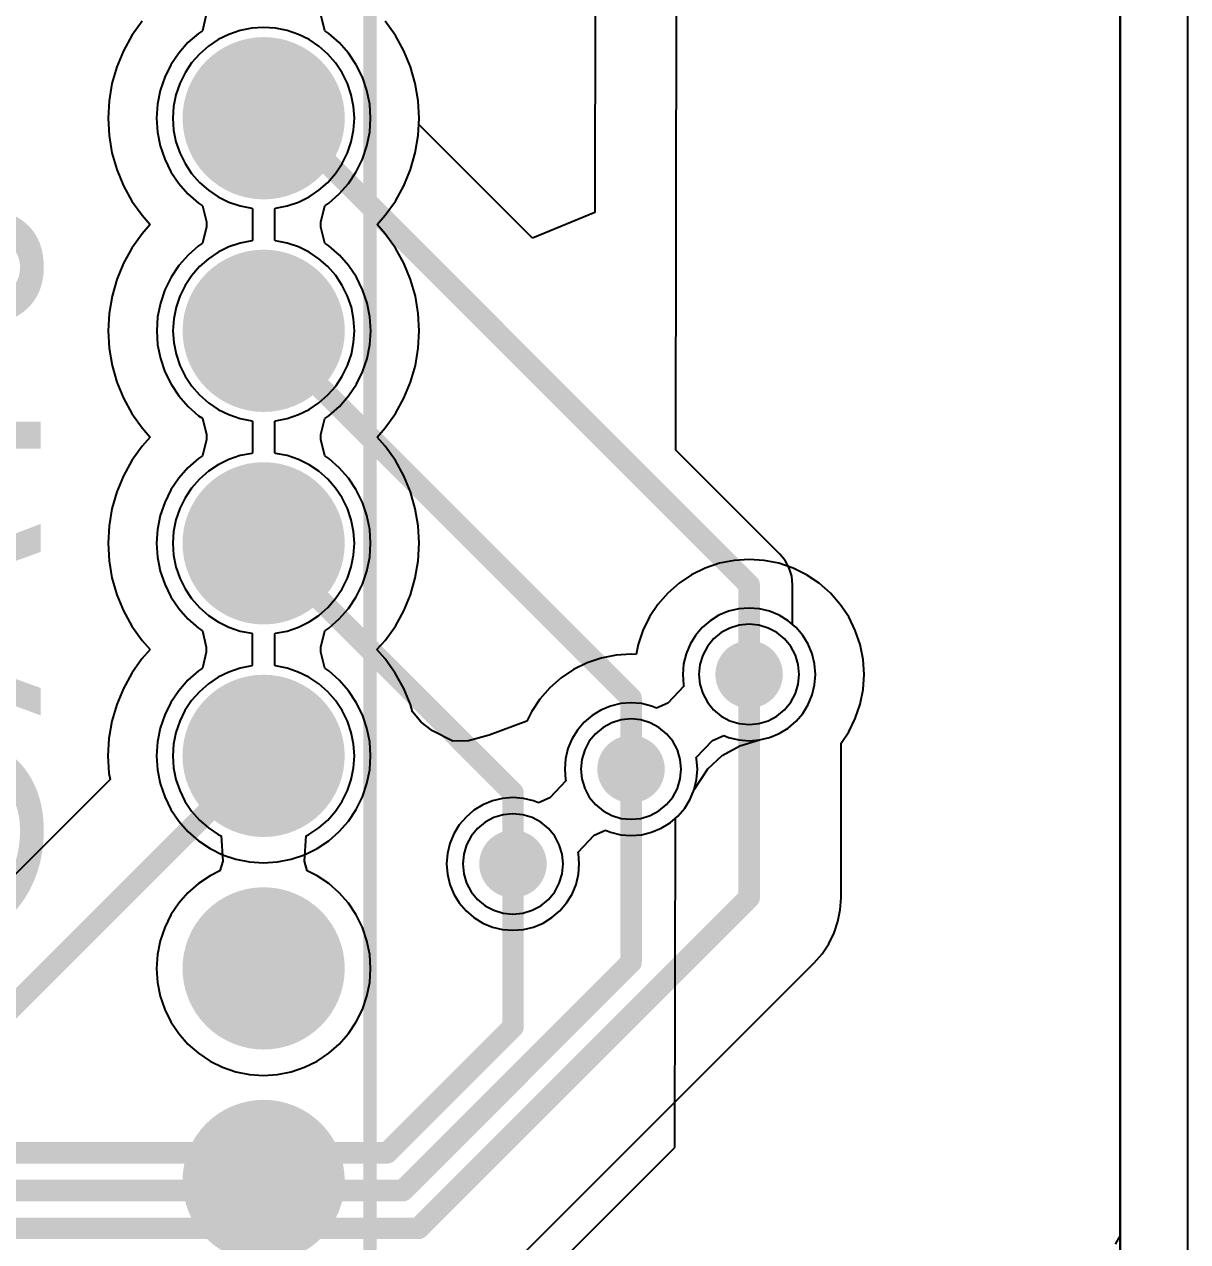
# Model space of a CAD drawing. Header units: millimetres. Extents: x 5.97 to 14.78, y 3.86 to 11.35.
# Drawn here: x 12.4339 to 12.865, y 5.9351 to 6.386 of the extents above; entities that cross this region are included whole.
import ezdxf

# ---------------------------------------------------------------- set-up
doc = ezdxf.new("R2010")
doc.units = ezdxf.units.MM
doc.header["$MEASUREMENT"] = 0
for name, color, linetype in [('BottomLayer', 5, 'Continuous'), ('BottomOverlay', 54, 'Continuous'), ('BottomSolder', 6, 'Continuous'), ('MidLayer1', 16, 'Continuous'), ('MidLayer2', 76, 'Continuous'), ('MultiLayer', 9, 'Continuous'), ('TopLayer', 1, 'Continuous'), ('TopSolder', 216, 'Continuous')]:
    doc.layers.add(name, color=color, linetype=linetype)

# ---------------------------------------------------------------- blocks, each defined once
blk = doc.blocks.new('M_____35363_0660_B_175')
at = {"layer": 'BottomLayer', "const_width": 0.02756}
for points in [[(-0.17126, 0.00002, 1), (-0.1437, 0.00002, 1)], [(-0.09252, 0.00002, 1), (-0.06496, 0.00002, 1)], [(-0.01378, 0, 1), (0.01378, 0, 1)], [(0.06496, -0.00002, 1), (0.09252, -0.00002, 1)], [(0.1437, 0, 1), (0.17126, 0, 1)], [(0.22244, 0, 1), (0.25, 0, 1)]]:
    blk.add_lwpolyline(points, format="xyb", close=True, dxfattribs=at)
at = {"layer": 'BottomOverlay', "const_width": 0.005}
for points in [[(-0.24409, 0.07678), (-0.23622, 0.07678)], [(-0.24409, 0.07678), (-0.24409, 0.00002)], [(-0.23622, 0.07678), (-0.20079, 0.07678)], [(-0.20079, 0.07678), (-0.20079, 0.03939)], [(0.27953, 0.07678), (0.32087, 0.07678)], [(0.27953, 0.07678), (0.27953, 0.03939)], [(0.32087, 0.07678), (0.32087, -0.3366)], [(-0.20079, 0.03939), (0.27953, 0.03939)], [(-0.24409, 0.00002), (-0.24409, -0.2677)], [(-0.24409, -0.2677), (-0.24409, -0.3366)], [(-0.15748, -0.29919), (-0.15748, -0.32873)], [(-0.15748, -0.29919), (0.23622, -0.29919)], [(0.23622, -0.29919), (0.23622, -0.32281)], [(0.23622, -0.32281), (0.23622, -0.32873)], [(-0.15748, -0.32873), (-0.16535, -0.3366)], [(0.23622, -0.32873), (0.24409, -0.3366)], [(-0.24409, -0.3366), (-0.16535, -0.3366)], [(0.24409, -0.3366), (0.32087, -0.3366)]]:
    blk.add_lwpolyline(points, dxfattribs=at)
at = {"layer": 'BottomOverlay', "const_width": 0.0025}
for points in [[(-0.24534, 0.07678, 1), (-0.24284, 0.07678, 1)], [(-0.24534, 0.07678, 1), (-0.24284, 0.07678, 1)], [(-0.23747, 0.07678, 1), (-0.23497, 0.07678, 1)], [(-0.23747, 0.07678, 1), (-0.23497, 0.07678, 1)], [(-0.20204, 0.07678, 1), (-0.19954, 0.07678, 1)], [(-0.20204, 0.07678, 1), (-0.19954, 0.07678, 1)], [(0.27828, 0.07678, 1), (0.28078, 0.07678, 1)], [(0.27828, 0.07678, 1), (0.28078, 0.07678, 1)], [(0.31962, 0.07678, 1), (0.32212, 0.07678, 1)], [(0.31962, 0.07678, 1), (0.32212, 0.07678, 1)], [(-0.20204, 0.03939, 1), (-0.19954, 0.03939, 1)], [(-0.20204, 0.03939, 1), (-0.19954, 0.03939, 1)], [(0.27828, 0.03939, 1), (0.28078, 0.03939, 1)], [(0.27828, 0.03939, 1), (0.28078, 0.03939, 1)], [(-0.24534, 0.00002, 1), (-0.24284, 0.00002, 1)], [(-0.24534, 0.00002, 1), (-0.24284, 0.00002, 1)], [(-0.24534, -0.2677, 1), (-0.24284, -0.2677, 1)], [(-0.24534, -0.2677, 1), (-0.24284, -0.2677, 1)], [(-0.15873, -0.29919, 1), (-0.15623, -0.29919, 1)], [(-0.15873, -0.29919, 1), (-0.15623, -0.29919, 1)], [(0.23497, -0.29919, 1), (0.23747, -0.29919, 1)], [(0.23497, -0.29919, 1), (0.23747, -0.29919, 1)], [(0.23497, -0.32281, 1), (0.23747, -0.32281, 1)], [(0.23497, -0.32281, 1), (0.23747, -0.32281, 1)], [(-0.15873, -0.32873, 1), (-0.15623, -0.32873, 1)], [(-0.15873, -0.32873, 1), (-0.15623, -0.32873, 1)], [(0.23497, -0.32873, 1), (0.23747, -0.32873, 1)], [(0.23497, -0.32873, 1), (0.23747, -0.32873, 1)], [(-0.24534, -0.3366, 1), (-0.24284, -0.3366, 1)], [(-0.24534, -0.3366, 1), (-0.24284, -0.3366, 1)], [(-0.1666, -0.3366, 1), (-0.1641, -0.3366, 1)], [(-0.1666, -0.3366, 1), (-0.1641, -0.3366, 1)], [(0.24284, -0.3366, 1), (0.24534, -0.3366, 1)], [(0.24284, -0.3366, 1), (0.24534, -0.3366, 1)], [(0.31962, -0.3366, 1), (0.32212, -0.3366, 1)], [(0.31962, -0.3366, 1), (0.32212, -0.3366, 1)]]:
    blk.add_lwpolyline(points, format="xyb", close=True, dxfattribs=at)
at = {"layer": 'BottomSolder', "const_width": 0.03006}
for points in [[(-0.17251, 0.00002, 1), (-0.14245, 0.00002, 1)], [(-0.09377, 0.00002, 1), (-0.06371, 0.00002, 1)], [(-0.01503, 0, 1), (0.01503, 0, 1)], [(0.06371, -0.00002, 1), (0.09377, -0.00002, 1)], [(0.14245, 0, 1), (0.17251, 0, 1)], [(0.22119, 0, 1), (0.25125, 0, 1)]]:
    blk.add_lwpolyline(points, format="xyb", close=True, dxfattribs=at)
at = {"layer": 'MidLayer1', "const_width": 0.02756}
for points in [[(-0.17126, 0.00002, 1), (-0.1437, 0.00002, 1)], [(-0.09252, 0.00002, 1), (-0.06496, 0.00002, 1)], [(-0.01378, 0, 1), (0.01378, 0, 1)], [(0.06496, -0.00002, 1), (0.09252, -0.00002, 1)], [(0.1437, 0, 1), (0.17126, 0, 1)], [(0.22244, 0, 1), (0.25, 0, 1)]]:
    blk.add_lwpolyline(points, format="xyb", close=True, dxfattribs=at)
at = {"layer": 'MidLayer2', "const_width": 0.02756}
for points in [[(-0.17126, 0.00002, 1), (-0.1437, 0.00002, 1)], [(-0.09252, 0.00002, 1), (-0.06496, 0.00002, 1)], [(-0.01378, 0, 1), (0.01378, 0, 1)], [(0.06496, -0.00002, 1), (0.09252, -0.00002, 1)], [(0.1437, 0, 1), (0.17126, 0, 1)], [(0.22244, 0, 1), (0.25, 0, 1)]]:
    blk.add_lwpolyline(points, format="xyb", close=True, dxfattribs=at)
at = {"layer": 'MultiLayer', "const_width": 0.02756}
for points in [[(-0.17126, 0.00002, 1), (-0.1437, 0.00002, 1)], [(-0.09252, 0.00002, 1), (-0.06496, 0.00002, 1)], [(-0.01378, 0, 1), (0.01378, 0, 1)], [(0.06496, -0.00002, 1), (0.09252, -0.00002, 1)], [(0.1437, 0, 1), (0.17126, 0, 1)], [(0.22244, 0, 1), (0.25, 0, 1)]]:
    blk.add_lwpolyline(points, format="xyb", close=True, dxfattribs=at)
at = {"layer": 'TopLayer', "const_width": 0.02756}
for points in [[(-0.17126, 0.00002, 1), (-0.1437, 0.00002, 1)], [(-0.09252, 0.00002, 1), (-0.06496, 0.00002, 1)], [(-0.01378, 0, 1), (0.01378, 0, 1)], [(0.06496, -0.00002, 1), (0.09252, -0.00002, 1)], [(0.1437, 0, 1), (0.17126, 0, 1)], [(0.22244, 0, 1), (0.25, 0, 1)]]:
    blk.add_lwpolyline(points, format="xyb", close=True, dxfattribs=at)
at = {"layer": 'TopSolder', "const_width": 0.03006}
for points in [[(-0.17251, 0.00002, 1), (-0.14245, 0.00002, 1)], [(-0.09377, 0.00002, 1), (-0.06371, 0.00002, 1)], [(-0.01503, 0, 1), (0.01503, 0, 1)], [(0.06371, -0.00002, 1), (0.09377, -0.00002, 1)], [(0.14245, 0, 1), (0.17251, 0, 1)], [(0.22119, 0, 1), (0.25125, 0, 1)]]:
    blk.add_lwpolyline(points, format="xyb", close=True, dxfattribs=at)

msp = doc.modelspace()

# ---------------------------------------------------------------- linework, layer by layer
at = {"layer": 'BottomLayer'}
for p, q in [((12.84, 8.08048), (12.84, 5.86637)), ((12.67535, 6.22832), (12.67649, 7.09528)), ((12.64628, 7.00219), (12.64537, 6.3164)), ((12.57142, 6.38193), (12.56768, 6.3872)), ((12.57455, 6.37627), (12.57142, 6.38193)), ((12.57702, 6.3703), (12.57455, 6.37627)), ((12.57881, 6.36409), (12.57702, 6.3703)), ((12.5799, 6.35771), (12.57881, 6.36409)), ((12.58026, 6.35126), (12.5799, 6.35771)), ((12.58013, 6.34899), (12.58026, 6.35126)), ((12.62227, 6.30685), (12.58013, 6.34899)), ((12.64537, 6.3164), (12.62227, 6.30685)), ((12.71387, 6.1898), (12.67535, 6.22832)), ((12.71587, 6.18736), (12.71387, 6.1898)), ((12.71735, 6.18458), (12.71587, 6.18736)), ((12.71827, 6.18157), (12.71735, 6.18458)), ((12.71858, 6.17843), (12.71827, 6.18157)), ((12.71858, 6.16372), (12.71858, 6.17843)), ((12.71988, 6.16261), (12.71858, 6.16372)), ((12.72238, 6.15968), (12.71988, 6.16261)), ((12.7244, 6.15639), (12.72238, 6.15968)), ((12.72587, 6.15283), (12.7244, 6.15639)), ((12.72677, 6.14908), (12.72587, 6.15283)), ((12.72708, 6.14523), (12.72677, 6.14908)), ((12.72677, 6.14139), (12.72708, 6.14523)), ((12.72587, 6.13764), (12.72677, 6.14139)), ((12.72238, 6.13079), (12.7244, 6.13408)), ((12.7244, 6.13408), (12.72587, 6.13764)), ((12.71988, 6.12786), (12.72238, 6.13079)), ((12.71366, 6.12334), (12.71695, 6.12535)), ((12.71695, 6.12535), (12.71988, 6.12786)), ((12.69909, 6.11878), (12.70634, 6.12096)), ((12.70634, 6.12096), (12.71009, 6.12186)), ((12.71009, 6.12186), (12.71366, 6.12334)), ((12.69246, 6.11514), (12.69909, 6.11878)), ((12.68719, 6.11019), (12.69246, 6.11514)), ((12.68221, 6.10265), (12.68719, 6.11019)), ((12.68169, 6.10148), (12.68221, 6.10265)), ((12.67863, 6.09567), (12.68065, 6.09896)), ((12.68065, 6.09896), (12.68169, 6.10148)), ((12.67517, 6.09192), (12.67613, 6.09274)), ((12.67613, 6.09274), (12.67863, 6.09567)), ((12.67501, 5.97001), (12.67517, 6.09192)), ((12.635, 5.93), (12.67501, 5.97001))]:
    msp.add_line(p, q, dxfattribs=at)
at = {"layer": 'BottomLayer', "const_width": 0.008}
for points in [[(12.52261, 6.35126), (12.52967, 6.35126)], [(12.52967, 6.35126), (12.66, 6.22093)], [(12.52263, 6.27252), (12.65875, 6.1364)], [(12.66, 6.22093), (12.7025, 6.17843)], [(12.52261, 6.19378), (12.615, 6.10139)], [(12.7025, 6.14523), (12.7025, 6.17843)], [(12.65875, 6.11012), (12.65875, 6.1364)], [(12.615, 6.075), (12.615, 6.10139)]]:
    msp.add_lwpolyline(points, dxfattribs=at)
at = {"layer": 'BottomLayer'}
for points, const_width in [([(12.52061, 6.35126, 1), (12.52461, 6.35126, 1)], 0.004), ([(12.52767, 6.35126, 1), (12.53167, 6.35126, 1)], 0.004), ([(12.52767, 6.35126, 1), (12.53167, 6.35126, 1)], 0.004), ([(12.52063, 6.27252, 1), (12.52463, 6.27252, 1)], 0.004), ([(12.658, 6.22093, 1), (12.662, 6.22093, 1)], 0.004), ([(12.658, 6.22093, 1), (12.662, 6.22093, 1)], 0.004), ([(12.52061, 6.19378, 1), (12.52461, 6.19378, 1)], 0.004), ([(12.7005, 6.17843, 1), (12.7045, 6.17843, 1)], 0.004), ([(12.7005, 6.17843, 1), (12.7045, 6.17843, 1)], 0.004), ([(12.69625, 6.14523, 1), (12.70875, 6.14523, 1)], 0.0125), ([(12.7005, 6.14523, 1), (12.7045, 6.14523, 1)], 0.004), ([(12.65675, 6.1364, 1), (12.66075, 6.1364, 1)], 0.004), ([(12.65675, 6.1364, 1), (12.66075, 6.1364, 1)], 0.004), ([(12.6525, 6.11012, 1), (12.665, 6.11012, 1)], 0.0125), ([(12.65675, 6.11012, 1), (12.66075, 6.11012, 1)], 0.004), ([(12.613, 6.10139, 1), (12.617, 6.10139, 1)], 0.004), ([(12.613, 6.10139, 1), (12.617, 6.10139, 1)], 0.004), ([(12.60875, 6.075, 1), (12.62125, 6.075, 1)], 0.0125), ([(12.613, 6.075, 1), (12.617, 6.075, 1)], 0.004)]:
    msp.add_lwpolyline(points, format="xyb", close=True, dxfattribs=dict(at, const_width=const_width))
at = {"layer": 'MidLayer1'}
for p, q in [((12.84, 8.11315), (12.84, 6.17414)), ((12.50974, 6.38233), (12.50579, 6.38039)), ((12.51391, 6.38375), (12.50974, 6.38233)), ((12.51822, 6.3846), (12.51391, 6.38375)), ((12.52261, 6.38489), (12.51822, 6.3846)), ((12.527, 6.3846), (12.52261, 6.38489)), ((12.53131, 6.38375), (12.527, 6.3846)), ((12.53548, 6.38233), (12.53131, 6.38375)), ((12.53943, 6.38039), (12.53548, 6.38233)), ((12.50214, 6.37794), (12.49883, 6.37504)), ((12.50579, 6.38039), (12.50214, 6.37794)), ((12.54308, 6.37794), (12.53943, 6.38039)), ((12.54639, 6.37504), (12.54308, 6.37794)), ((12.49883, 6.37504), (12.49593, 6.37173)), ((12.54929, 6.37173), (12.54639, 6.37504)), ((12.49348, 6.36808), (12.49154, 6.36413)), ((12.49593, 6.37173), (12.49348, 6.36808)), ((12.55174, 6.36808), (12.54929, 6.37173)), ((12.55368, 6.36413), (12.55174, 6.36808)), ((12.49154, 6.36413), (12.49013, 6.35996)), ((12.5551, 6.35996), (12.55368, 6.36413)), ((12.49013, 6.35996), (12.48927, 6.35565)), ((12.55595, 6.35565), (12.5551, 6.35996)), ((12.48927, 6.35565), (12.48898, 6.35126)), ((12.55624, 6.35126), (12.55595, 6.35565)), ((12.48898, 6.35126), (12.48927, 6.34687)), ((12.55595, 6.34687), (12.55624, 6.35126)), ((12.48927, 6.34687), (12.49013, 6.34256)), ((12.5551, 6.34256), (12.55595, 6.34687)), ((12.49013, 6.34256), (12.49154, 6.33839)), ((12.55368, 6.33839), (12.5551, 6.34256)), ((12.49154, 6.33839), (12.49348, 6.33444)), ((12.55174, 6.33444), (12.55368, 6.33839)), ((12.49348, 6.33444), (12.49593, 6.33079)), ((12.54929, 6.33079), (12.55174, 6.33444)), ((12.49593, 6.33079), (12.49883, 6.32748)), ((12.49883, 6.32748), (12.50214, 6.32458)), ((12.54308, 6.32458), (12.54639, 6.32748)), ((12.54639, 6.32748), (12.54929, 6.33079)), ((12.50214, 6.32458), (12.50579, 6.32213)), ((12.53943, 6.32213), (12.54308, 6.32458)), ((12.50579, 6.32213), (12.50974, 6.32019)), ((12.50974, 6.32019), (12.51391, 6.31877)), ((12.51391, 6.31877), (12.51822, 6.31792)), ((12.527, 6.31792), (12.53131, 6.31877)), ((12.53131, 6.31877), (12.53548, 6.32019)), ((12.53548, 6.32019), (12.53943, 6.32213)), ((12.51822, 6.31792), (12.51844, 6.31773)), ((12.51844, 6.31773), (12.51844, 6.30603)), ((12.5268, 6.31775), (12.527, 6.31792)), ((12.5268, 6.30605), (12.5268, 6.31775)), ((12.51393, 6.305), (12.50976, 6.30359)), ((12.51824, 6.30586), (12.51393, 6.305)), ((12.51844, 6.30603), (12.51824, 6.30586)), ((12.52702, 6.30586), (12.5268, 6.30605)), ((12.53133, 6.305), (12.52702, 6.30586)), ((12.5355, 6.30359), (12.53133, 6.305)), ((12.50581, 6.30164), (12.50216, 6.2992)), ((12.50976, 6.30359), (12.50581, 6.30164)), ((12.53944, 6.30164), (12.5355, 6.30359)), ((12.5431, 6.2992), (12.53944, 6.30164)), ((12.49885, 6.2963), (12.49595, 6.29299)), ((12.50216, 6.2992), (12.49885, 6.2963)), ((12.54641, 6.2963), (12.5431, 6.2992)), ((12.54931, 6.29299), (12.54641, 6.2963)), ((12.49595, 6.29299), (12.4935, 6.28934)), ((12.55175, 6.28934), (12.54931, 6.29299)), ((12.4935, 6.28934), (12.49156, 6.28539)), ((12.5537, 6.28539), (12.55175, 6.28934)), ((12.49156, 6.28539), (12.49014, 6.28122)), ((12.55511, 6.28122), (12.5537, 6.28539)), ((12.49014, 6.28122), (12.48929, 6.27691)), ((12.55597, 6.27691), (12.55511, 6.28122)), ((12.48929, 6.27691), (12.489, 6.27252)), ((12.55626, 6.27252), (12.55597, 6.27691)), ((12.489, 6.27252), (12.48929, 6.26813)), ((12.55597, 6.26813), (12.55626, 6.27252)), ((12.48929, 6.26813), (12.49014, 6.26382)), ((12.55511, 6.26382), (12.55597, 6.26813)), ((12.49014, 6.26382), (12.49156, 6.25965)), ((12.49156, 6.25965), (12.4935, 6.2557)), ((12.55175, 6.2557), (12.5537, 6.25965)), ((12.5537, 6.25965), (12.55511, 6.26382)), ((12.4935, 6.2557), (12.49595, 6.25205)), ((12.54931, 6.25205), (12.55175, 6.2557)), ((12.49595, 6.25205), (12.49885, 6.24874)), ((12.54641, 6.24874), (12.54931, 6.25205)), ((12.49885, 6.24874), (12.50216, 6.24584)), ((12.5431, 6.24584), (12.54641, 6.24874)), ((12.50216, 6.24584), (12.50581, 6.24339)), ((12.50581, 6.24339), (12.50976, 6.24145)), ((12.5355, 6.24145), (12.53944, 6.24339)), ((12.53944, 6.24339), (12.5431, 6.24584)), ((12.50976, 6.24145), (12.51393, 6.24003)), ((12.51393, 6.24003), (12.51824, 6.23918)), ((12.51824, 6.23918), (12.51844, 6.23901)), ((12.51844, 6.23901), (12.51844, 6.22731)), ((12.5268, 6.23899), (12.52702, 6.23918)), ((12.5268, 6.22729), (12.5268, 6.23899)), ((12.52702, 6.23918), (12.53133, 6.24003)), ((12.53133, 6.24003), (12.5355, 6.24145)), ((12.50974, 6.22485), (12.50579, 6.2229)), ((12.51391, 6.22626), (12.50974, 6.22485)), ((12.51822, 6.22712), (12.51391, 6.22626)), ((12.51844, 6.22731), (12.51822, 6.22712)), ((12.527, 6.22712), (12.5268, 6.22729)), ((12.53131, 6.22626), (12.527, 6.22712)), ((12.53548, 6.22485), (12.53131, 6.22626)), ((12.53943, 6.2229), (12.53548, 6.22485)), ((12.50214, 6.22046), (12.49883, 6.21756)), ((12.50579, 6.2229), (12.50214, 6.22046)), ((12.54308, 6.22046), (12.53943, 6.2229)), ((12.54639, 6.21756), (12.54308, 6.22046)), ((12.49883, 6.21756), (12.49593, 6.21425)), ((12.54929, 6.21425), (12.54639, 6.21756)), ((12.49348, 6.2106), (12.49154, 6.20665)), ((12.49593, 6.21425), (12.49348, 6.2106)), ((12.55174, 6.2106), (12.54929, 6.21425)), ((12.55368, 6.20665), (12.55174, 6.2106)), ((12.49154, 6.20665), (12.49013, 6.20248)), ((12.5551, 6.20248), (12.55368, 6.20665)), ((12.49013, 6.20248), (12.48927, 6.19817)), ((12.55595, 6.19817), (12.5551, 6.20248)), ((12.48927, 6.19817), (12.48898, 6.19378)), ((12.55624, 6.19378), (12.55595, 6.19817)), ((12.48898, 6.19378), (12.48927, 6.18939)), ((12.55595, 6.18939), (12.55624, 6.19378)), ((12.48927, 6.18939), (12.49013, 6.18508)), ((12.5551, 6.18508), (12.55595, 6.18939)), ((12.49013, 6.18508), (12.49154, 6.18091)), ((12.55368, 6.18091), (12.5551, 6.18508)), ((12.49154, 6.18091), (12.49348, 6.17696)), ((12.55174, 6.17696), (12.55368, 6.18091)), ((12.49348, 6.17696), (12.49593, 6.17331)), ((12.54929, 6.17331), (12.55174, 6.17696)), ((12.84, 6.17414), (12.84, 5.665)), ((12.49593, 6.17331), (12.49883, 6.17)), ((12.49883, 6.17), (12.50214, 6.1671)), ((12.54308, 6.1671), (12.54639, 6.17)), ((12.54639, 6.17), (12.54929, 6.17331)), ((12.50214, 6.1671), (12.50579, 6.16465)), ((12.53943, 6.16465), (12.54308, 6.1671)), ((12.50579, 6.16465), (12.50974, 6.16271)), ((12.50974, 6.16271), (12.51391, 6.16129)), ((12.51391, 6.16129), (12.51822, 6.16044)), ((12.51822, 6.16044), (12.51842, 6.16027)), ((12.52678, 6.16025), (12.527, 6.16044)), ((12.527, 6.16044), (12.53131, 6.16129)), ((12.53131, 6.16129), (12.53548, 6.16271)), ((12.53548, 6.16271), (12.53943, 6.16465)), ((12.69217, 6.16069), (12.68936, 6.15838)), ((12.69539, 6.16241), (12.69217, 6.16069)), ((12.69887, 6.16347), (12.69539, 6.16241)), ((12.7025, 6.16382), (12.69887, 6.16347)), ((12.70613, 6.16347), (12.7025, 6.16382)), ((12.70961, 6.16241), (12.70613, 6.16347)), ((12.71283, 6.16069), (12.70961, 6.16241)), ((12.71564, 6.15838), (12.71283, 6.16069)), ((12.51842, 6.16027), (12.51842, 6.14857)), ((12.52678, 6.14855), (12.52678, 6.16025)), ((12.68936, 6.15838), (12.68704, 6.15556)), ((12.71796, 6.15556), (12.71564, 6.15838)), ((12.68533, 6.15235), (12.68427, 6.14886)), ((12.68704, 6.15556), (12.68533, 6.15235)), ((12.71967, 6.15235), (12.71796, 6.15556)), ((12.72073, 6.14886), (12.71967, 6.15235)), ((12.51389, 6.14752), (12.50972, 6.14611)), ((12.5182, 6.14838), (12.51389, 6.14752)), ((12.51842, 6.14857), (12.5182, 6.14838)), ((12.52698, 6.14838), (12.52678, 6.14855)), ((12.5313, 6.14752), (12.52698, 6.14838)), ((12.53546, 6.14611), (12.5313, 6.14752)), ((12.68427, 6.14886), (12.68391, 6.14523)), ((12.72109, 6.14523), (12.72073, 6.14886)), ((12.50578, 6.14416), (12.50212, 6.14172)), ((12.50972, 6.14611), (12.50578, 6.14416)), ((12.53941, 6.14416), (12.53546, 6.14611)), ((12.54306, 6.14172), (12.53941, 6.14416)), ((12.68391, 6.14523), (12.68427, 6.14161)), ((12.72073, 6.14161), (12.72109, 6.14523)), ((12.49881, 6.13882), (12.49591, 6.13551)), ((12.50212, 6.14172), (12.49881, 6.13882)), ((12.54637, 6.13882), (12.54306, 6.14172)), ((12.54927, 6.13551), (12.54637, 6.13882)), ((12.68427, 6.14161), (12.68533, 6.13812)), ((12.68533, 6.13812), (12.68704, 6.13491)), ((12.71796, 6.13491), (12.71967, 6.13812)), ((12.71967, 6.13812), (12.72073, 6.14161)), ((12.49591, 6.13551), (12.49347, 6.13185)), ((12.55172, 6.13185), (12.54927, 6.13551)), ((12.68704, 6.13491), (12.68936, 6.13209)), ((12.71564, 6.13209), (12.71796, 6.13491)), ((12.49347, 6.13185), (12.49152, 6.12791)), ((12.55366, 6.12791), (12.55172, 6.13185)), ((12.68936, 6.13209), (12.69217, 6.12978)), ((12.69217, 6.12978), (12.69539, 6.12806)), ((12.70961, 6.12806), (12.71283, 6.12978)), ((12.71283, 6.12978), (12.71564, 6.13209)), ((12.49152, 6.12791), (12.49011, 6.12374)), ((12.55508, 6.12374), (12.55366, 6.12791)), ((12.64842, 6.12557), (12.64561, 6.12326)), ((12.65164, 6.12729), (12.64842, 6.12557)), ((12.65512, 6.12835), (12.65164, 6.12729)), ((12.65875, 6.12871), (12.65512, 6.12835)), ((12.66238, 6.12835), (12.65875, 6.12871)), ((12.66586, 6.12729), (12.66238, 6.12835)), ((12.66908, 6.12557), (12.66586, 6.12729)), ((12.67189, 6.12326), (12.66908, 6.12557)), ((12.69539, 6.12806), (12.69887, 6.127)), ((12.69887, 6.127), (12.7025, 6.12664)), ((12.7025, 6.12664), (12.70613, 6.127)), ((12.70613, 6.127), (12.70961, 6.12806)), ((12.49011, 6.12374), (12.48925, 6.11943)), ((12.55593, 6.11943), (12.55508, 6.12374)), ((12.64329, 6.12044), (12.64158, 6.11723)), ((12.64561, 6.12326), (12.64329, 6.12044)), ((12.67421, 6.12044), (12.67189, 6.12326)), ((12.67592, 6.11723), (12.67421, 6.12044)), ((12.48925, 6.11943), (12.48896, 6.11504)), ((12.55622, 6.11504), (12.55593, 6.11943)), ((12.64158, 6.11723), (12.64052, 6.11374)), ((12.67698, 6.11374), (12.67592, 6.11723)), ((12.48896, 6.11504), (12.48925, 6.11065)), ((12.55593, 6.11065), (12.55622, 6.11504)), ((12.64052, 6.11374), (12.64016, 6.11012)), ((12.67734, 6.11012), (12.67698, 6.11374)), ((12.48925, 6.11065), (12.49011, 6.10634)), ((12.49011, 6.10634), (12.49152, 6.10217)), ((12.55366, 6.10217), (12.55508, 6.10634)), ((12.55508, 6.10634), (12.55593, 6.11065)), ((12.64016, 6.11012), (12.64052, 6.10649)), ((12.64052, 6.10649), (12.64158, 6.103)), ((12.67592, 6.103), (12.67698, 6.10649)), ((12.67698, 6.10649), (12.67734, 6.11012)), ((12.49152, 6.10217), (12.49347, 6.09822)), ((12.55172, 6.09822), (12.55366, 6.10217)), ((12.64158, 6.103), (12.64329, 6.09979)), ((12.67421, 6.09979), (12.67592, 6.103)), ((12.49347, 6.09822), (12.49591, 6.09457)), ((12.54927, 6.09457), (12.55172, 6.09822)), ((12.64329, 6.09979), (12.64561, 6.09697)), ((12.67189, 6.09697), (12.67421, 6.09979)), ((12.49591, 6.09457), (12.49881, 6.09126)), ((12.54637, 6.09126), (12.54927, 6.09457)), ((12.61137, 6.09323), (12.60789, 6.09217)), ((12.615, 6.09359), (12.61137, 6.09323)), ((12.61863, 6.09323), (12.615, 6.09359)), ((12.62211, 6.09217), (12.61863, 6.09323)), ((12.64561, 6.09697), (12.64842, 6.09466)), ((12.64842, 6.09466), (12.65164, 6.09294)), ((12.65164, 6.09294), (12.65512, 6.09188)), ((12.66238, 6.09188), (12.66586, 6.09294)), ((12.66586, 6.09294), (12.66908, 6.09466)), ((12.66908, 6.09466), (12.67189, 6.09697)), ((12.49881, 6.09126), (12.50212, 6.08836)), ((12.50212, 6.08836), (12.50578, 6.08591)), ((12.53941, 6.08591), (12.54306, 6.08836)), ((12.54306, 6.08836), (12.54637, 6.09126)), ((12.60467, 6.09046), (12.60186, 6.08814)), ((12.60789, 6.09217), (12.60467, 6.09046)), ((12.62533, 6.09046), (12.62211, 6.09217)), ((12.62814, 6.08814), (12.62533, 6.09046)), ((12.65512, 6.09188), (12.65875, 6.09153)), ((12.65875, 6.09153), (12.66238, 6.09188)), ((12.50578, 6.08591), (12.50683, 6.0854)), ((12.50683, 6.0854), (12.50743, 6.07601)), ((12.53775, 6.07601), (12.53836, 6.0854)), ((12.53836, 6.0854), (12.53941, 6.08591)), ((12.59954, 6.08533), (12.59783, 6.08211)), ((12.60186, 6.08814), (12.59954, 6.08533)), ((12.63046, 6.08533), (12.62814, 6.08814)), ((12.63217, 6.08211), (12.63046, 6.08533)), ((12.59783, 6.08211), (12.59677, 6.07863)), ((12.63323, 6.07863), (12.63217, 6.08211)), ((12.50743, 6.07601), (12.5064, 6.07242)), ((12.53878, 6.07242), (12.53775, 6.07601)), ((12.59677, 6.07863), (12.59641, 6.075)), ((12.59641, 6.075), (12.59677, 6.07137)), ((12.63359, 6.075), (12.63323, 6.07863)), ((12.63323, 6.07137), (12.63359, 6.075)), ((12.50277, 6.07063), (12.49846, 6.06775)), ((12.5064, 6.07242), (12.50277, 6.07063)), ((12.54241, 6.07063), (12.53878, 6.07242)), ((12.54672, 6.06775), (12.54241, 6.07063)), ((12.59677, 6.07137), (12.59783, 6.06789)), ((12.63217, 6.06789), (12.63323, 6.07137)), ((12.49846, 6.06775), (12.49456, 6.06433)), ((12.55062, 6.06433), (12.54672, 6.06775)), ((12.59783, 6.06789), (12.59954, 6.06467)), ((12.63046, 6.06467), (12.63217, 6.06789)), ((12.49456, 6.06433), (12.49114, 6.06043)), ((12.55404, 6.06043), (12.55062, 6.06433)), ((12.59954, 6.06467), (12.60186, 6.06186)), ((12.60186, 6.06186), (12.60467, 6.05954)), ((12.62533, 6.05954), (12.62814, 6.06186)), ((12.62814, 6.06186), (12.63046, 6.06467)), ((12.49114, 6.06043), (12.48826, 6.05612)), ((12.55692, 6.05612), (12.55404, 6.06043)), ((12.60467, 6.05954), (12.60789, 6.05783)), ((12.60789, 6.05783), (12.61137, 6.05677)), ((12.61137, 6.05677), (12.615, 6.05641)), ((12.615, 6.05641), (12.61863, 6.05677)), ((12.61863, 6.05677), (12.62211, 6.05783)), ((12.62211, 6.05783), (12.62533, 6.05954)), ((12.48826, 6.05612), (12.48596, 6.05147)), ((12.55922, 6.05147), (12.55692, 6.05612)), ((12.48596, 6.05147), (12.4843, 6.04656)), ((12.56088, 6.04656), (12.55922, 6.05147)), ((12.4843, 6.04656), (12.48329, 6.04147)), ((12.5619, 6.04147), (12.56088, 6.04656)), ((12.48329, 6.04147), (12.48295, 6.0363)), ((12.56223, 6.0363), (12.5619, 6.04147)), ((12.48295, 6.0363), (12.48329, 6.03112)), ((12.5619, 6.03112), (12.56223, 6.0363)), ((12.48329, 6.03112), (12.4843, 6.02604)), ((12.56088, 6.02604), (12.5619, 6.03112)), ((12.4843, 6.02604), (12.48596, 6.02113)), ((12.55922, 6.02113), (12.56088, 6.02604)), ((12.48596, 6.02113), (12.48826, 6.01648)), ((12.55692, 6.01648), (12.55922, 6.02113)), ((12.48826, 6.01648), (12.49114, 6.01217)), ((12.55404, 6.01217), (12.55692, 6.01648)), ((12.49114, 6.01217), (12.49456, 6.00827)), ((12.55062, 6.00827), (12.55404, 6.01217)), ((12.49456, 6.00827), (12.49846, 6.00485)), ((12.54672, 6.00485), (12.55062, 6.00827)), ((12.49846, 6.00485), (12.50277, 6.00197)), ((12.54241, 6.00197), (12.54672, 6.00485)), ((12.50277, 6.00197), (12.50742, 5.99967)), ((12.50742, 5.99967), (12.51233, 5.99801)), ((12.51233, 5.99801), (12.51742, 5.99699)), ((12.52777, 5.99699), (12.53285, 5.99801)), ((12.53285, 5.99801), (12.53776, 5.99967)), ((12.53776, 5.99967), (12.54241, 6.00197)), ((12.51742, 5.99699), (12.52259, 5.99666)), ((12.52259, 5.99666), (12.52777, 5.99699))]:
    msp.add_line(p, q, dxfattribs=at)
at = {"layer": 'MidLayer1', "const_width": 0.0125}
for points in [[(12.69625, 6.14523, 1), (12.70875, 6.14523, 1)], [(12.6525, 6.11012, 1), (12.665, 6.11012, 1)], [(12.60875, 6.075, 1), (12.62125, 6.075, 1)]]:
    msp.add_lwpolyline(points, format="xyb", close=True, dxfattribs=at)
at = {"layer": 'MidLayer2'}
for p, q in [((12.84, 7.92061), (12.84, 5.93731)), ((12.50137, 6.3897), (12.49994, 6.38369)), ((12.54528, 6.38369), (12.54385, 6.3897)), ((12.49848, 6.38271), (12.49458, 6.37929)), ((12.49994, 6.38369), (12.49848, 6.38271)), ((12.54674, 6.38271), (12.54528, 6.38369)), ((12.55064, 6.37929), (12.54674, 6.38271)), ((12.49458, 6.37929), (12.49116, 6.37539)), ((12.55406, 6.37539), (12.55064, 6.37929)), ((12.49116, 6.37539), (12.48828, 6.37108)), ((12.55694, 6.37108), (12.55406, 6.37539)), ((12.48828, 6.37108), (12.48598, 6.36643)), ((12.55924, 6.36643), (12.55694, 6.37108)), ((12.48598, 6.36643), (12.48432, 6.36152)), ((12.5609, 6.36152), (12.55924, 6.36643)), ((12.48432, 6.36152), (12.48331, 6.35643)), ((12.56191, 6.35643), (12.5609, 6.36152)), ((12.48331, 6.35643), (12.48297, 6.35126)), ((12.56225, 6.35126), (12.56191, 6.35643)), ((12.48297, 6.35126), (12.48331, 6.34609)), ((12.56191, 6.34609), (12.56225, 6.35126)), ((12.48331, 6.34609), (12.48432, 6.341)), ((12.5609, 6.341), (12.56191, 6.34609)), ((12.48432, 6.341), (12.48598, 6.33609)), ((12.55924, 6.33609), (12.5609, 6.341)), ((12.48598, 6.33609), (12.48828, 6.33144)), ((12.55694, 6.33144), (12.55924, 6.33609)), ((12.48828, 6.33144), (12.49116, 6.32713)), ((12.55406, 6.32713), (12.55694, 6.33144)), ((12.49116, 6.32713), (12.49458, 6.32323)), ((12.49458, 6.32323), (12.49848, 6.31981)), ((12.54674, 6.31981), (12.55064, 6.32323)), ((12.55064, 6.32323), (12.55406, 6.32713)), ((12.49848, 6.31981), (12.49995, 6.31882)), ((12.49995, 6.31882), (12.50138, 6.31283)), ((12.54386, 6.3128), (12.54529, 6.31883)), ((12.54529, 6.31883), (12.54674, 6.31981)), ((12.50138, 6.31098), (12.49995, 6.30495)), ((12.50138, 6.31283), (12.50138, 6.31098)), ((12.54386, 6.31095), (12.54386, 6.3128)), ((12.54529, 6.30496), (12.54386, 6.31095)), ((12.49995, 6.30495), (12.4985, 6.30397)), ((12.54676, 6.30397), (12.54529, 6.30496)), ((12.4946, 6.30055), (12.49118, 6.29665)), ((12.4985, 6.30397), (12.4946, 6.30055)), ((12.55066, 6.30055), (12.54676, 6.30397)), ((12.55408, 6.29665), (12.55066, 6.30055)), ((12.49118, 6.29665), (12.4883, 6.29234)), ((12.55696, 6.29234), (12.55408, 6.29665)), ((12.4883, 6.29234), (12.486, 6.28769)), ((12.55926, 6.28769), (12.55696, 6.29234)), ((12.486, 6.28769), (12.48434, 6.28278)), ((12.56092, 6.28278), (12.55926, 6.28769)), ((12.48434, 6.28278), (12.48332, 6.27769)), ((12.56193, 6.27769), (12.56092, 6.28278)), ((12.48332, 6.27769), (12.48299, 6.27252)), ((12.56227, 6.27252), (12.56193, 6.27769)), ((12.48299, 6.27252), (12.48332, 6.26735)), ((12.56193, 6.26735), (12.56227, 6.27252)), ((12.48332, 6.26735), (12.48434, 6.26226)), ((12.56092, 6.26226), (12.56193, 6.26735)), ((12.48434, 6.26226), (12.486, 6.25735)), ((12.55926, 6.25735), (12.56092, 6.26226)), ((12.486, 6.25735), (12.4883, 6.2527)), ((12.55696, 6.2527), (12.55926, 6.25735)), ((12.4883, 6.2527), (12.49118, 6.24839)), ((12.55408, 6.24839), (12.55696, 6.2527)), ((12.49118, 6.24839), (12.4946, 6.24449)), ((12.55066, 6.24449), (12.55408, 6.24839)), ((12.4946, 6.24449), (12.4985, 6.24107)), ((12.54676, 6.24107), (12.55066, 6.24449)), ((12.4985, 6.24107), (12.49995, 6.24009)), ((12.49995, 6.24009), (12.50138, 6.23406)), ((12.54386, 6.23409), (12.54529, 6.24008)), ((12.54529, 6.24008), (12.54676, 6.24107)), ((12.50138, 6.23406), (12.50138, 6.23221)), ((12.54386, 6.23224), (12.54386, 6.23409)), ((12.50138, 6.23221), (12.49995, 6.22622)), ((12.54529, 6.22621), (12.54386, 6.23224)), ((12.49848, 6.22523), (12.49458, 6.22181)), ((12.49995, 6.22622), (12.49848, 6.22523)), ((12.54674, 6.22523), (12.54529, 6.22621)), ((12.55064, 6.22181), (12.54674, 6.22523)), ((12.49458, 6.22181), (12.49116, 6.21791)), ((12.55406, 6.21791), (12.55064, 6.22181)), ((12.49116, 6.21791), (12.48828, 6.2136)), ((12.55694, 6.2136), (12.55406, 6.21791)), ((12.48828, 6.2136), (12.48598, 6.20895)), ((12.55924, 6.20895), (12.55694, 6.2136)), ((12.48598, 6.20895), (12.48432, 6.20404)), ((12.5609, 6.20404), (12.55924, 6.20895)), ((12.48432, 6.20404), (12.48331, 6.19895)), ((12.56191, 6.19895), (12.5609, 6.20404)), ((12.48331, 6.19895), (12.48297, 6.19378)), ((12.56225, 6.19378), (12.56191, 6.19895)), ((12.48297, 6.19378), (12.48331, 6.1886)), ((12.56191, 6.1886), (12.56225, 6.19378)), ((12.48331, 6.1886), (12.48432, 6.18352)), ((12.5609, 6.18352), (12.56191, 6.1886)), ((12.48432, 6.18352), (12.48598, 6.17861)), ((12.55924, 6.17861), (12.5609, 6.18352)), ((12.48598, 6.17861), (12.48828, 6.17396)), ((12.55694, 6.17396), (12.55924, 6.17861)), ((12.48828, 6.17396), (12.49116, 6.16965)), ((12.55406, 6.16965), (12.55694, 6.17396)), ((12.49116, 6.16965), (12.49458, 6.16575)), ((12.55064, 6.16575), (12.55406, 6.16965)), ((12.69866, 6.16951), (12.69491, 6.16861)), ((12.7025, 6.16981), (12.69866, 6.16951)), ((12.70634, 6.16951), (12.7025, 6.16981)), ((12.71009, 6.16861), (12.70634, 6.16951)), ((12.49458, 6.16575), (12.49848, 6.16233)), ((12.54674, 6.16233), (12.55064, 6.16575)), ((12.68805, 6.16512), (12.68512, 6.16261)), ((12.69134, 6.16713), (12.68805, 6.16512)), ((12.69491, 6.16861), (12.69134, 6.16713)), ((12.71366, 6.16713), (12.71009, 6.16861)), ((12.71695, 6.16512), (12.71366, 6.16713)), ((12.71988, 6.16261), (12.71695, 6.16512)), ((12.49848, 6.16233), (12.49993, 6.16135)), ((12.49993, 6.16135), (12.50136, 6.15532)), ((12.54384, 6.15535), (12.54527, 6.16134)), ((12.54527, 6.16134), (12.54674, 6.16233)), ((12.68512, 6.16261), (12.68262, 6.15968)), ((12.72238, 6.15968), (12.71988, 6.16261)), ((12.6806, 6.15639), (12.67913, 6.15283)), ((12.68262, 6.15968), (12.6806, 6.15639)), ((12.7244, 6.15639), (12.72238, 6.15968)), ((12.72587, 6.15283), (12.7244, 6.15639)), ((12.50136, 6.15347), (12.49993, 6.14748)), ((12.50136, 6.15532), (12.50136, 6.15347)), ((12.54384, 6.1535), (12.54384, 6.15535)), ((12.54527, 6.14747), (12.54384, 6.1535)), ((12.67913, 6.15283), (12.67823, 6.14908)), ((12.72677, 6.14908), (12.72587, 6.15283)), ((12.49993, 6.14748), (12.49846, 6.14649)), ((12.54672, 6.14649), (12.54527, 6.14747)), ((12.67823, 6.14908), (12.67792, 6.14523)), ((12.72708, 6.14523), (12.72677, 6.14908)), ((12.49456, 6.14307), (12.49114, 6.13917)), ((12.49846, 6.14649), (12.49456, 6.14307)), ((12.55062, 6.14307), (12.54672, 6.14649)), ((12.55404, 6.13917), (12.55062, 6.14307)), ((12.67792, 6.14523), (12.67823, 6.14139)), ((12.72677, 6.14139), (12.72708, 6.14523)), ((12.49114, 6.13917), (12.48826, 6.13486)), ((12.55692, 6.13486), (12.55404, 6.13917)), ((12.67834, 6.14092), (12.67237, 6.13461)), ((12.67823, 6.14139), (12.67834, 6.14092)), ((12.72587, 6.13764), (12.72677, 6.14139)), ((12.48826, 6.13486), (12.48596, 6.13021)), ((12.55922, 6.13021), (12.55692, 6.13486)), ((12.65116, 6.13349), (12.64759, 6.13201)), ((12.65491, 6.13439), (12.65116, 6.13349)), ((12.65875, 6.13469), (12.65491, 6.13439)), ((12.66259, 6.13439), (12.65875, 6.13469)), ((12.66634, 6.13349), (12.66259, 6.13439)), ((12.66817, 6.13273), (12.66634, 6.13349)), ((12.67237, 6.13461), (12.66817, 6.13273)), ((12.72238, 6.13079), (12.7244, 6.13408)), ((12.7244, 6.13408), (12.72587, 6.13764)), ((12.48596, 6.13021), (12.4843, 6.1253)), ((12.56088, 6.1253), (12.55922, 6.13021)), ((12.6443, 6.13), (12.64137, 6.12749)), ((12.64759, 6.13201), (12.6443, 6.13)), ((12.71988, 6.12786), (12.72238, 6.13079)), ((12.4843, 6.1253), (12.48329, 6.12021)), ((12.5619, 6.12021), (12.56088, 6.1253)), ((12.63887, 6.12456), (12.63685, 6.12127)), ((12.64137, 6.12749), (12.63887, 6.12456)), ((12.71366, 6.12334), (12.71695, 6.12535)), ((12.71695, 6.12535), (12.71988, 6.12786)), ((12.48329, 6.12021), (12.48295, 6.11504)), ((12.56223, 6.11504), (12.5619, 6.12021)), ((12.63685, 6.12127), (12.63538, 6.11771)), ((12.68291, 6.11443), (12.68888, 6.12074)), ((12.68888, 6.12074), (12.69308, 6.12262)), ((12.69308, 6.12262), (12.69491, 6.12186)), ((12.69491, 6.12186), (12.69866, 6.12096)), ((12.69866, 6.12096), (12.7025, 6.12066)), ((12.7025, 6.12066), (12.70634, 6.12096)), ((12.70634, 6.12096), (12.71009, 6.12186)), ((12.71009, 6.12186), (12.71366, 6.12334)), ((12.63538, 6.11771), (12.63448, 6.11396)), ((12.48295, 6.11504), (12.48329, 6.10986)), ((12.5619, 6.10986), (12.56223, 6.11504)), ((12.63448, 6.11396), (12.63417, 6.11012)), ((12.68302, 6.11396), (12.68291, 6.11443)), ((12.68333, 6.11012), (12.68302, 6.11396)), ((12.48329, 6.10986), (12.4843, 6.10478)), ((12.56088, 6.10478), (12.5619, 6.10986)), ((12.63417, 6.11012), (12.63448, 6.10627)), ((12.63448, 6.10627), (12.63459, 6.1058)), ((12.68212, 6.10252), (12.68302, 6.10627)), ((12.68302, 6.10627), (12.68333, 6.11012)), ((12.4843, 6.10478), (12.48596, 6.09987)), ((12.55922, 6.09987), (12.56088, 6.10478)), ((12.63459, 6.1058), (12.62862, 6.0995)), ((12.68065, 6.09896), (12.68212, 6.10252)), ((12.48596, 6.09987), (12.48826, 6.09522)), ((12.55692, 6.09522), (12.55922, 6.09987)), ((12.60741, 6.09837), (12.60384, 6.0969)), ((12.61116, 6.09927), (12.60741, 6.09837)), ((12.615, 6.09958), (12.61116, 6.09927)), ((12.61884, 6.09927), (12.615, 6.09958)), ((12.62259, 6.09837), (12.61884, 6.09927)), ((12.62442, 6.09762), (12.62259, 6.09837)), ((12.62862, 6.0995), (12.62442, 6.09762)), ((12.67863, 6.09567), (12.68065, 6.09896)), ((12.48826, 6.09522), (12.49114, 6.09091)), ((12.55404, 6.09091), (12.55692, 6.09522)), ((12.60055, 6.09488), (12.59762, 6.09238)), ((12.60384, 6.0969), (12.60055, 6.09488)), ((12.6732, 6.09023), (12.67613, 6.09274)), ((12.67613, 6.09274), (12.67863, 6.09567)), ((12.49114, 6.09091), (12.49456, 6.08701)), ((12.55062, 6.08701), (12.55404, 6.09091)), ((12.59512, 6.08945), (12.5931, 6.08616)), ((12.59762, 6.09238), (12.59512, 6.08945)), ((12.66634, 6.08674), (12.66991, 6.08822)), ((12.66991, 6.08822), (12.6732, 6.09023)), ((12.49456, 6.08701), (12.49846, 6.08359)), ((12.54672, 6.08359), (12.55062, 6.08701)), ((12.5931, 6.08616), (12.59163, 6.08259)), ((12.63916, 6.07931), (12.64513, 6.08562)), ((12.64513, 6.08562), (12.64933, 6.0875)), ((12.64933, 6.0875), (12.65116, 6.08674)), ((12.65116, 6.08674), (12.65491, 6.08584)), ((12.65491, 6.08584), (12.65875, 6.08554)), ((12.65875, 6.08554), (12.66259, 6.08584)), ((12.66259, 6.08584), (12.66634, 6.08674)), ((12.49846, 6.08359), (12.50277, 6.08071)), ((12.50277, 6.08071), (12.50742, 6.07841)), ((12.53776, 6.07841), (12.54241, 6.08071)), ((12.54241, 6.08071), (12.54672, 6.08359)), ((12.59163, 6.08259), (12.59073, 6.07884)), ((12.63927, 6.07884), (12.63916, 6.07931)), ((12.50742, 6.07841), (12.51233, 6.07675)), ((12.51233, 6.07675), (12.51742, 6.07573)), ((12.51742, 6.07573), (12.52259, 6.0754)), ((12.52259, 6.0754), (12.52777, 6.07573)), ((12.52777, 6.07573), (12.53285, 6.07675)), ((12.53285, 6.07675), (12.53776, 6.07841)), ((12.59073, 6.07884), (12.59042, 6.075)), ((12.59042, 6.075), (12.59073, 6.07116)), ((12.63958, 6.075), (12.63927, 6.07884)), ((12.63927, 6.07116), (12.63958, 6.075)), ((12.59073, 6.07116), (12.59163, 6.06741)), ((12.63837, 6.06741), (12.63927, 6.07116)), ((12.59163, 6.06741), (12.5931, 6.06384)), ((12.6369, 6.06384), (12.63837, 6.06741)), ((12.5931, 6.06384), (12.59512, 6.06055)), ((12.63488, 6.06055), (12.6369, 6.06384)), ((12.59512, 6.06055), (12.59762, 6.05762)), ((12.59762, 6.05762), (12.60055, 6.05512)), ((12.62945, 6.05512), (12.63238, 6.05762)), ((12.63238, 6.05762), (12.63488, 6.06055)), ((12.60055, 6.05512), (12.60384, 6.0531)), ((12.60384, 6.0531), (12.60741, 6.05163)), ((12.62259, 6.05163), (12.62616, 6.0531)), ((12.62616, 6.0531), (12.62945, 6.05512)), ((12.60741, 6.05163), (12.61116, 6.05073)), ((12.61116, 6.05073), (12.615, 6.05042)), ((12.615, 6.05042), (12.61884, 6.05073)), ((12.61884, 6.05073), (12.62259, 6.05163)), ((12.84, 5.93731), (12.83815, 5.93414))]:
    msp.add_line(p, q, dxfattribs=at)
at = {"layer": 'MidLayer2', "const_width": 0.0125}
for points in [[(12.69625, 6.14523, 1), (12.70875, 6.14523, 1)], [(12.6525, 6.11012, 1), (12.665, 6.11012, 1)], [(12.60875, 6.075, 1), (12.62125, 6.075, 1)]]:
    msp.add_lwpolyline(points, format="xyb", close=True, dxfattribs=at)
at = {"layer": 'MultiLayer'}
for p, q in [((12.84, 5.665), (12.84, 8.43)), ((12.865, 8.43), (12.865, 5.665))]:
    msp.add_line(p, q, dxfattribs=at)
at = {"layer": 'MultiLayer', "const_width": 0.0125}
for points in [[(12.69625, 6.14523, 1), (12.70875, 6.14523, 1)], [(12.6525, 6.11012, 1), (12.665, 6.11012, 1)], [(12.60875, 6.075, 1), (12.62125, 6.075, 1)]]:
    msp.add_lwpolyline(points, format="xyb", close=True, dxfattribs=at)
at = {"layer": 'TopLayer'}
for p, q in [((12.84, 6.4089), (12.84, 5.77918)), ((12.47754, 6.3872), (12.4738, 6.38193)), ((12.57142, 6.38193), (12.56768, 6.3872)), ((12.4738, 6.38193), (12.47067, 6.37627)), ((12.57455, 6.37627), (12.57142, 6.38193)), ((12.47067, 6.37627), (12.4682, 6.3703)), ((12.57702, 6.3703), (12.57455, 6.37627)), ((12.4682, 6.3703), (12.46641, 6.36409)), ((12.57881, 6.36409), (12.57702, 6.3703)), ((12.46641, 6.36409), (12.46532, 6.35771)), ((12.5799, 6.35771), (12.57881, 6.36409)), ((12.46532, 6.35771), (12.46496, 6.35126)), ((12.58026, 6.35126), (12.5799, 6.35771)), ((12.46496, 6.35126), (12.46532, 6.34481)), ((12.5799, 6.34481), (12.58026, 6.35126)), ((12.46532, 6.34481), (12.46641, 6.33843)), ((12.57881, 6.33843), (12.5799, 6.34481)), ((12.46641, 6.33843), (12.4682, 6.33222)), ((12.57702, 6.33222), (12.57881, 6.33843)), ((12.4682, 6.33222), (12.47067, 6.32625)), ((12.57455, 6.32625), (12.57702, 6.33222)), ((12.47067, 6.32625), (12.4738, 6.32059)), ((12.57142, 6.32059), (12.57455, 6.32625)), ((12.4738, 6.32059), (12.47754, 6.31532)), ((12.56768, 6.31532), (12.57142, 6.32059)), ((12.47754, 6.31532), (12.48061, 6.31188)), ((12.56463, 6.3119), (12.56768, 6.31532)), ((12.48061, 6.31188), (12.47756, 6.30846)), ((12.5677, 6.30846), (12.56463, 6.3119)), ((12.47756, 6.30846), (12.47382, 6.30319)), ((12.57144, 6.30319), (12.5677, 6.30846)), ((12.47382, 6.30319), (12.47069, 6.29753)), ((12.57457, 6.29753), (12.57144, 6.30319)), ((12.47069, 6.29753), (12.46821, 6.29156)), ((12.57704, 6.29156), (12.57457, 6.29753)), ((12.46821, 6.29156), (12.46643, 6.28535)), ((12.57883, 6.28535), (12.57704, 6.29156)), ((12.46643, 6.28535), (12.46534, 6.27897)), ((12.57992, 6.27897), (12.57883, 6.28535)), ((12.46534, 6.27897), (12.46498, 6.27252)), ((12.58028, 6.27252), (12.57992, 6.27897)), ((12.46498, 6.27252), (12.46534, 6.26607)), ((12.57992, 6.26607), (12.58028, 6.27252)), ((12.46534, 6.26607), (12.46643, 6.25969)), ((12.57883, 6.25969), (12.57992, 6.26607)), ((12.46643, 6.25969), (12.46821, 6.25348)), ((12.57704, 6.25348), (12.57883, 6.25969)), ((12.46821, 6.25348), (12.47069, 6.24751)), ((12.57457, 6.24751), (12.57704, 6.25348)), ((12.47069, 6.24751), (12.47382, 6.24185)), ((12.57144, 6.24185), (12.57457, 6.24751)), ((12.47382, 6.24185), (12.47756, 6.23658)), ((12.5677, 6.23658), (12.57144, 6.24185)), ((12.48061, 6.23316), (12.47754, 6.22972)), ((12.47756, 6.23658), (12.48061, 6.23316)), ((12.56463, 6.23314), (12.5677, 6.23658)), ((12.56768, 6.22972), (12.56463, 6.23314)), ((12.47754, 6.22972), (12.4738, 6.22445)), ((12.57142, 6.22445), (12.56768, 6.22972)), ((12.4738, 6.22445), (12.47067, 6.21879)), ((12.57455, 6.21879), (12.57142, 6.22445)), ((12.47067, 6.21879), (12.4682, 6.21282)), ((12.57702, 6.21282), (12.57455, 6.21879)), ((12.4682, 6.21282), (12.46641, 6.20661)), ((12.57881, 6.20661), (12.57702, 6.21282)), ((12.46641, 6.20661), (12.46532, 6.20023)), ((12.5799, 6.20023), (12.57881, 6.20661)), ((12.46532, 6.20023), (12.46496, 6.19378)), ((12.58026, 6.19378), (12.5799, 6.20023)), ((12.46496, 6.19378), (12.46532, 6.18732)), ((12.5799, 6.18732), (12.58026, 6.19378)), ((12.69694, 6.18746), (12.69148, 6.18637)), ((12.7025, 6.18782), (12.69694, 6.18746)), ((12.70806, 6.18746), (12.7025, 6.18782)), ((12.71352, 6.18637), (12.70806, 6.18746)), ((12.46532, 6.18732), (12.46641, 6.18095)), ((12.57881, 6.18095), (12.5799, 6.18732)), ((12.6862, 6.18458), (12.6812, 6.18212)), ((12.69148, 6.18637), (12.6862, 6.18458)), ((12.7188, 6.18458), (12.71352, 6.18637)), ((12.7238, 6.18212), (12.7188, 6.18458)), ((12.46641, 6.18095), (12.4682, 6.17474)), ((12.57702, 6.17474), (12.57881, 6.18095)), ((12.67657, 6.17902), (12.67238, 6.17535)), ((12.6812, 6.18212), (12.67657, 6.17902)), ((12.72843, 6.17902), (12.7238, 6.18212)), ((12.73262, 6.17535), (12.72843, 6.17902)), ((12.4682, 6.17474), (12.47067, 6.16877)), ((12.57455, 6.16877), (12.57702, 6.17474)), ((12.67238, 6.17535), (12.66871, 6.17116)), ((12.73629, 6.17116), (12.73262, 6.17535)), ((12.66871, 6.17116), (12.66561, 6.16653)), ((12.73939, 6.16653), (12.73629, 6.17116)), ((12.47067, 6.16877), (12.4738, 6.16311)), ((12.57142, 6.16311), (12.57455, 6.16877)), ((12.66561, 6.16653), (12.66315, 6.16153)), ((12.74185, 6.16153), (12.73939, 6.16653)), ((12.4738, 6.16311), (12.47754, 6.15784)), ((12.56768, 6.15784), (12.57142, 6.16311)), ((12.66315, 6.16153), (12.66136, 6.15626)), ((12.74364, 6.15626), (12.74185, 6.16153)), ((12.47754, 6.15784), (12.48059, 6.15442)), ((12.56461, 6.1544), (12.56768, 6.15784)), ((12.66136, 6.15626), (12.66063, 6.15258)), ((12.74473, 6.15079), (12.74364, 6.15626)), ((12.48059, 6.15442), (12.47752, 6.15098)), ((12.56766, 6.15098), (12.56461, 6.1544)), ((12.65319, 6.15234), (12.64773, 6.15126)), ((12.65875, 6.15271), (12.65319, 6.15234)), ((12.66063, 6.15258), (12.65875, 6.15271)), ((12.47752, 6.15098), (12.47378, 6.14571)), ((12.5714, 6.14571), (12.56766, 6.15098)), ((12.63745, 6.147), (12.63282, 6.14391)), ((12.64245, 6.14947), (12.63745, 6.147)), ((12.64773, 6.15126), (12.64245, 6.14947)), ((12.74509, 6.14523), (12.74473, 6.15079)), ((12.47378, 6.14571), (12.47065, 6.14005)), ((12.57453, 6.14005), (12.5714, 6.14571)), ((12.63282, 6.14391), (12.62863, 6.14023)), ((12.74473, 6.13967), (12.74509, 6.14523)), ((12.47065, 6.14005), (12.46818, 6.13408)), ((12.57701, 6.13408), (12.57453, 6.14005)), ((12.62863, 6.14023), (12.62496, 6.13604)), ((12.74364, 6.13421), (12.74473, 6.13967)), ((12.46818, 6.13408), (12.46639, 6.12787)), ((12.5778, 6.13132), (12.57701, 6.13408)), ((12.62496, 6.13604), (12.62186, 6.13141)), ((12.74185, 6.12893), (12.74364, 6.13421)), ((12.58093, 6.1275), (12.5778, 6.13132)), ((12.62186, 6.13141), (12.62012, 6.12788)), ((12.73939, 6.12394), (12.74185, 6.12893)), ((12.46639, 6.12787), (12.4653, 6.12149)), ((12.58516, 6.12437), (12.58093, 6.1275)), ((12.59274, 6.12045), (12.58516, 6.12437)), ((12.62012, 6.12788), (12.60619, 6.12274)), ((12.4653, 6.12149), (12.46494, 6.11504)), ((12.59856, 6.12061), (12.59274, 6.12045)), ((12.60619, 6.12274), (12.59856, 6.12061)), ((12.73657, 6.11973), (12.73939, 6.12394)), ((12.73657, 6.0625), (12.73657, 6.11973)), ((12.46494, 6.11504), (12.4653, 6.10858)), ((12.46569, 6.10632), (12.37544, 6.01607)), ((12.4653, 6.10858), (12.46569, 6.10632)), ((12.73628, 6.05805), (12.73657, 6.0625)), ((12.73541, 6.05368), (12.73628, 6.05805)), ((12.73398, 6.04946), (12.73541, 6.05368)), ((12.73201, 6.04546), (12.73398, 6.04946)), ((12.72953, 6.04176), (12.73201, 6.04546)), ((12.72659, 6.03841), (12.72953, 6.04176)), ((12.60409, 5.91591), (12.72659, 6.03841))]:
    msp.add_line(p, q, dxfattribs=at)
for points, const_width in [([(12.69625, 6.14523, 1), (12.70875, 6.14523, 1)], 0.0125), ([(12.7005, 6.14523, 1), (12.7045, 6.14523, 1)], 0.004), ([(12.6525, 6.11012, 1), (12.665, 6.11012, 1)], 0.0125), ([(12.52059, 6.11504, 1), (12.52459, 6.11504, 1)], 0.004), ([(12.65675, 6.11012, 1), (12.66075, 6.11012, 1)], 0.004), ([(12.60875, 6.075, 1), (12.62125, 6.075, 1)], 0.0125), ([(12.613, 6.075, 1), (12.617, 6.075, 1)], 0.004), ([(12.7005, 6.0625, 1), (12.7045, 6.0625, 1)], 0.004), ([(12.7005, 6.0625, 1), (12.7045, 6.0625, 1)], 0.004), ([(12.65675, 6.03855, 1), (12.66075, 6.03855, 1)], 0.004), ([(12.65675, 6.03855, 1), (12.66075, 6.03855, 1)], 0.004), ([(12.613, 6.0146, 1), (12.617, 6.0146, 1)], 0.004), ([(12.613, 6.0146, 1), (12.617, 6.0146, 1)], 0.004), ([(12.5664, 5.968, 1), (12.5704, 5.968, 1)], 0.004), ([(12.5664, 5.968, 1), (12.5704, 5.968, 1)], 0.004), ([(12.5722, 5.954, 1), (12.5762, 5.954, 1)], 0.004), ([(12.5722, 5.954, 1), (12.5762, 5.954, 1)], 0.004), ([(12.578, 5.94, 1), (12.582, 5.94, 1)], 0.004), ([(12.578, 5.94, 1), (12.582, 5.94, 1)], 0.004)]:
    msp.add_lwpolyline(points, format="xyb", close=True, dxfattribs=dict(at, const_width=const_width))
at = {"layer": 'TopLayer', "const_width": 0.008}
for points in [[(12.7025, 6.0625), (12.7025, 6.14523)], [(12.38955, 5.982), (12.52259, 6.11504)], [(12.65875, 6.03855), (12.65875, 6.11012)], [(12.615, 6.0146), (12.615, 6.075)], [(12.58, 5.94), (12.7025, 6.0625)], [(12.5742, 5.954), (12.65875, 6.03855)], [(12.5684, 5.968), (12.615, 6.0146)], [(12.07927, 5.968), (12.5684, 5.968)], [(12.04873, 5.954), (12.5742, 5.954)], [(12.01819, 5.94), (12.58, 5.94)]]:
    msp.add_lwpolyline(points, dxfattribs=at)

# ---------------------------------------------------------------- block references
at = {"rotation": 270}
msp.add_blockref('M_____35363_0660_B_175', (12.52261, 6.19378), dxfattribs=at)

# ---------------------------------------------------------------- texts
at = {"layer": 'BottomOverlay', "text_generation_flag": 2}
msp.add_text('JTAG', height=0.08, rotation=-270, dxfattribs=at).set_placement((12.44, 6.32))

doc.saveas('drawing.dxf')
